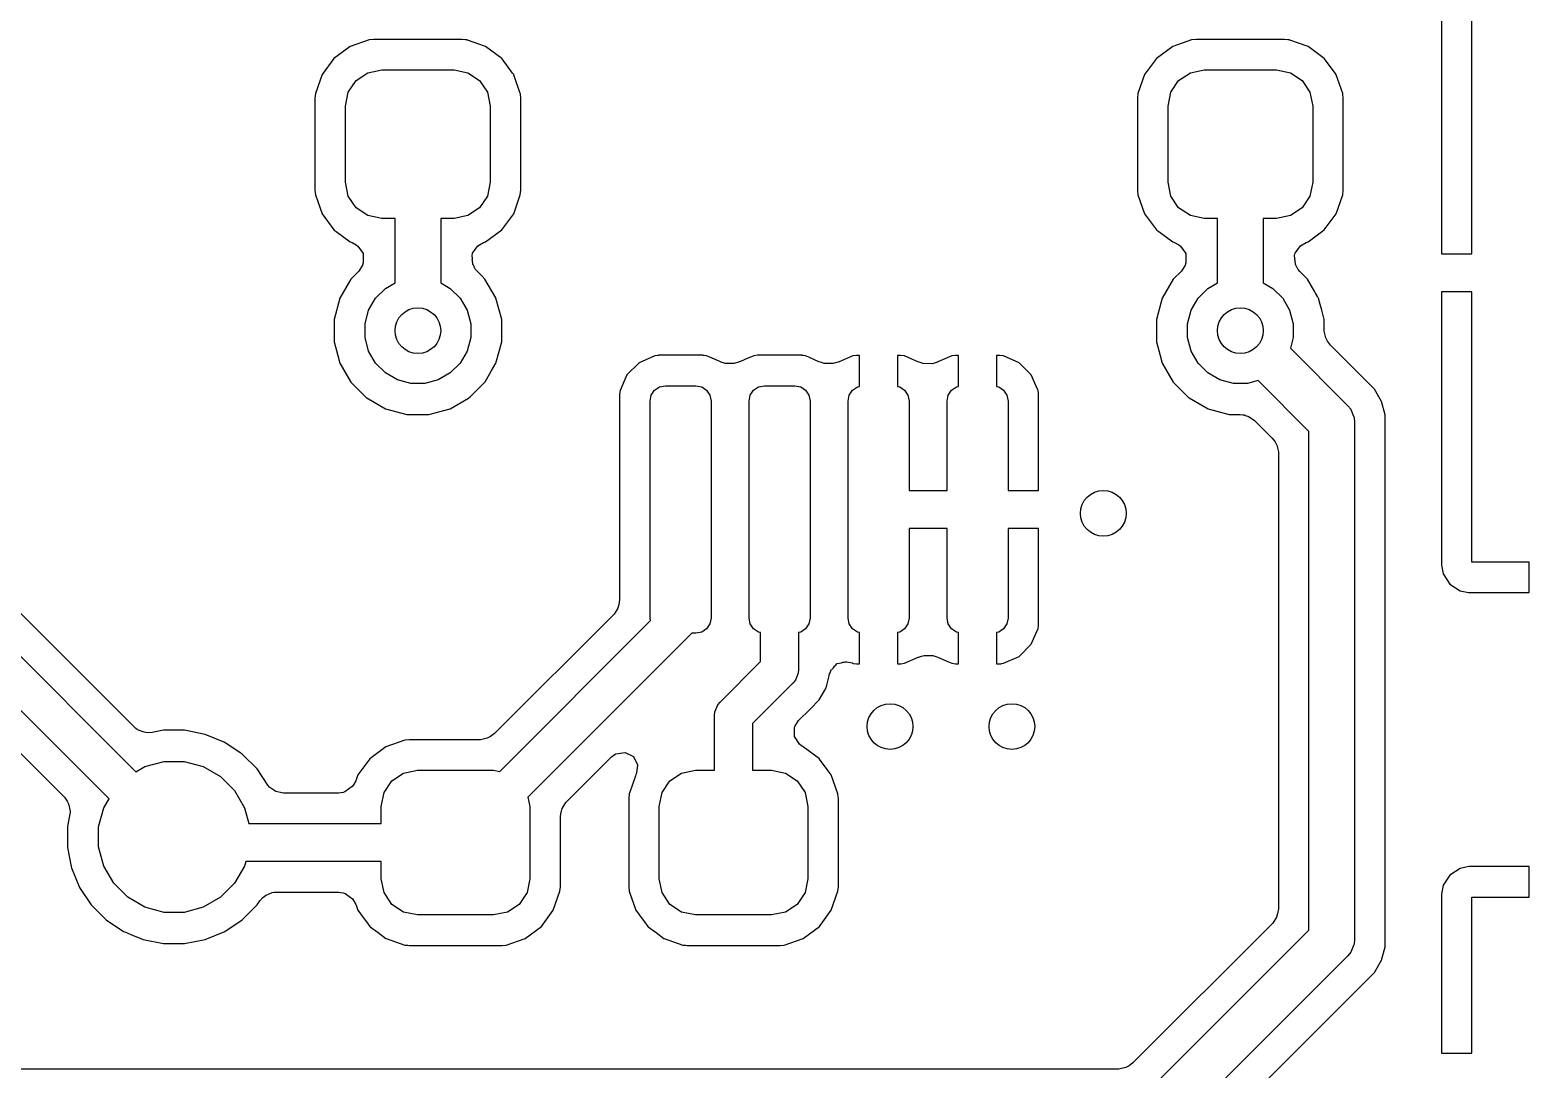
# Model space of a CAD drawing. Header units: inches. Extents: x 4.87 to 6.82, y -5.11 to -3.16.
# Drawn here: x 6.073 to 6.4604, y -4.687 to -4.4183 of the extents above; entities that cross this region are included whole.
import ezdxf

# ---------------------------------------------------------------- set-up
doc = ezdxf.new("R2010")
doc.units = ezdxf.units.IN
doc.header["$MEASUREMENT"] = 0
doc.layers.add('BLACK', color=250, linetype='CONTINUOUS')

msp = doc.modelspace()

# ---------------------------------------------------------------- linework, layer by layer
at = {"layer": 'BLACK', "linetype": 'CONTINUOUS'}
for p, q in [((6.4378, -4.40552), (6.4378, -4.47618)), ((6.44567, -4.47618), (6.44567, -4.4063)), ((6.16064, -4.42086), (6.15573, -4.42257)), ((6.1618, -4.42075), (6.16064, -4.42086)), ((6.16064, -4.42086), (6.16064, -4.42086)), ((6.16064, -4.42086), (6.16064, -4.42086)), ((6.18466, -4.42075), (6.1618, -4.42075)), ((6.1618, -4.42075), (6.1618, -4.42075)), ((6.1618, -4.42075), (6.1618, -4.42075)), ((6.18549, -4.42083), (6.18466, -4.42075)), ((6.18466, -4.42075), (6.18466, -4.42075)), ((6.18466, -4.42075), (6.18466, -4.42075)), ((6.18564, -4.42084), (6.18549, -4.42083)), ((6.18581, -4.42085), (6.18564, -4.42084)), ((6.18593, -4.42089), (6.18581, -4.42085)), ((6.18605, -4.42094), (6.18593, -4.42089)), ((6.19073, -4.42257), (6.18605, -4.42094)), ((6.37323, -4.42086), (6.36833, -4.42257)), ((6.3744, -4.42075), (6.37323, -4.42086)), ((6.37323, -4.42086), (6.37323, -4.42086)), ((6.37323, -4.42086), (6.37323, -4.42086)), ((6.39725, -4.42075), (6.3744, -4.42075)), ((6.3744, -4.42075), (6.3744, -4.42075)), ((6.3744, -4.42075), (6.3744, -4.42075)), ((6.39808, -4.42083), (6.39725, -4.42075)), ((6.39725, -4.42075), (6.39725, -4.42075)), ((6.39725, -4.42075), (6.39725, -4.42075)), ((6.39824, -4.42084), (6.39808, -4.42083)), ((6.39841, -4.42085), (6.39824, -4.42084)), ((6.39853, -4.42089), (6.39841, -4.42085)), ((6.39865, -4.42094), (6.39853, -4.42089)), ((6.40333, -4.42257), (6.39865, -4.42094)), ((6.15573, -4.42257), (6.15155, -4.42566)), ((6.19491, -4.42566), (6.19073, -4.42257)), ((6.19073, -4.42257), (6.19073, -4.42257)), ((6.36833, -4.42257), (6.36415, -4.42566)), ((6.40751, -4.42566), (6.40333, -4.42257)), ((6.40333, -4.42257), (6.40333, -4.42257)), ((6.15155, -4.42566), (6.14846, -4.42984)), ((6.15155, -4.42566), (6.15155, -4.42566)), ((6.1603, -4.42935), (6.16388, -4.42864)), ((6.16388, -4.42864), (6.18258, -4.42864)), ((6.18258, -4.42864), (6.18616, -4.42935)), ((6.19501, -4.42579), (6.19491, -4.42566)), ((6.19491, -4.42566), (6.19491, -4.42566)), ((6.19491, -4.42566), (6.19491, -4.42566)), ((6.19491, -4.42566), (6.19491, -4.42566)), ((6.19772, -4.42947), (6.19501, -4.42579)), ((6.19501, -4.42579), (6.19501, -4.42579)), ((6.36414, -4.42566), (6.36106, -4.42984)), ((6.36415, -4.42566), (6.36414, -4.42566)), ((6.3729, -4.42935), (6.37648, -4.42864)), ((6.37648, -4.42864), (6.39518, -4.42864)), ((6.39518, -4.42864), (6.39876, -4.42935)), ((6.4076, -4.42579), (6.40751, -4.42566)), ((6.40751, -4.42566), (6.40751, -4.42566)), ((6.40751, -4.42566), (6.40751, -4.42566)), ((6.40751, -4.42566), (6.40751, -4.42566)), ((6.41032, -4.42947), (6.4076, -4.42579)), ((6.4076, -4.42579), (6.4076, -4.42579)), ((6.14846, -4.42984), (6.14674, -4.43475)), ((6.15524, -4.43441), (6.15727, -4.43138)), ((6.15727, -4.43138), (6.1603, -4.42935)), ((6.18616, -4.42935), (6.18919, -4.43138)), ((6.18919, -4.43138), (6.19122, -4.43441)), ((6.198, -4.42984), (6.19772, -4.42947)), ((6.19772, -4.42947), (6.19772, -4.42947)), ((6.19802, -4.42992), (6.198, -4.42984)), ((6.19971, -4.43475), (6.19802, -4.42992)), ((6.36106, -4.42984), (6.35934, -4.43475)), ((6.36784, -4.43441), (6.36986, -4.43138)), ((6.36986, -4.43138), (6.3729, -4.42935)), ((6.39876, -4.42935), (6.40179, -4.43138)), ((6.40179, -4.43138), (6.40382, -4.43441)), ((6.4106, -4.42984), (6.41032, -4.42947)), ((6.41032, -4.42947), (6.41032, -4.42947)), ((6.41062, -4.42992), (6.4106, -4.42984)), ((6.41231, -4.43475), (6.41062, -4.42992)), ((6.14674, -4.43475), (6.14663, -4.43591)), ((6.14663, -4.43591), (6.14663, -4.45975)), ((6.14674, -4.43475), (6.14674, -4.43475)), ((6.14674, -4.43475), (6.14674, -4.43475)), ((6.15453, -4.43799), (6.15524, -4.43441)), ((6.19122, -4.43441), (6.19193, -4.43799)), ((6.19973, -4.43482), (6.19971, -4.43475)), ((6.19973, -4.43493), (6.19973, -4.43482)), ((6.19982, -4.43591), (6.19973, -4.43493)), ((6.19982, -4.43592), (6.19982, -4.43591)), ((6.19982, -4.43591), (6.19982, -4.43591)), ((6.19982, -4.45975), (6.19982, -4.43592)), ((6.35934, -4.43475), (6.35923, -4.43591)), ((6.35923, -4.43591), (6.35923, -4.45975)), ((6.35934, -4.43475), (6.35934, -4.43475)), ((6.35934, -4.43475), (6.35934, -4.43475)), ((6.36713, -4.43799), (6.36784, -4.43441)), ((6.40382, -4.43441), (6.40453, -4.43799)), ((6.41232, -4.43482), (6.41231, -4.43475)), ((6.41233, -4.43493), (6.41232, -4.43482)), ((6.41242, -4.43591), (6.41233, -4.43493)), ((6.41242, -4.43592), (6.41242, -4.43591)), ((6.41242, -4.43591), (6.41242, -4.43591)), ((6.41242, -4.45975), (6.41242, -4.43592)), ((6.15453, -4.45768), (6.15453, -4.43799)), ((6.19193, -4.43799), (6.19193, -4.45768)), ((6.36713, -4.45768), (6.36713, -4.43799)), ((6.40453, -4.43799), (6.40453, -4.45768)), ((6.15524, -4.46126), (6.15453, -4.45768)), ((6.19193, -4.45768), (6.19122, -4.46126)), ((6.36784, -4.46126), (6.36713, -4.45768)), ((6.40453, -4.45768), (6.40382, -4.46126)), ((6.14663, -4.45975), (6.14674, -4.46092)), ((6.14674, -4.46092), (6.14674, -4.46092)), ((6.14674, -4.46092), (6.14674, -4.46092)), ((6.14674, -4.46092), (6.14846, -4.46583)), ((6.15727, -4.46429), (6.15524, -4.46126)), ((6.19122, -4.46126), (6.18919, -4.46429)), ((6.198, -4.46583), (6.19971, -4.46092)), ((6.19971, -4.46092), (6.19982, -4.45975)), ((6.35923, -4.45975), (6.35934, -4.46092)), ((6.35934, -4.46092), (6.35934, -4.46092)), ((6.35934, -4.46092), (6.35934, -4.46092)), ((6.35934, -4.46092), (6.36106, -4.46583)), ((6.36986, -4.46429), (6.36784, -4.46126)), ((6.40382, -4.46126), (6.40179, -4.46429)), ((6.4106, -4.46583), (6.41231, -4.46092)), ((6.41231, -4.46092), (6.41242, -4.45975)), ((6.14846, -4.46583), (6.14846, -4.46583)), ((6.14846, -4.46583), (6.15154, -4.47)), ((6.1603, -4.46632), (6.15727, -4.46429)), ((6.16388, -4.46703), (6.1603, -4.46632)), ((6.16732, -4.46703), (6.16388, -4.46703)), ((6.16732, -4.4837), (6.16732, -4.46703)), ((6.18258, -4.46703), (6.17913, -4.46703)), ((6.17913, -4.46703), (6.17913, -4.4837)), ((6.18616, -4.46632), (6.18258, -4.46703)), ((6.18919, -4.46429), (6.18616, -4.46632)), ((6.19491, -4.47001), (6.198, -4.46583)), ((6.36106, -4.46583), (6.36106, -4.46583)), ((6.36106, -4.46583), (6.36414, -4.47)), ((6.3729, -4.46632), (6.36986, -4.46429)), ((6.37648, -4.46703), (6.3729, -4.46632)), ((6.37992, -4.46703), (6.37648, -4.46703)), ((6.37992, -4.4837), (6.37992, -4.46703)), ((6.39518, -4.46703), (6.39173, -4.46703)), ((6.39173, -4.46703), (6.39173, -4.4837)), ((6.39876, -4.46632), (6.39518, -4.46703)), ((6.40179, -4.46429), (6.39876, -4.46632)), ((6.40751, -4.47001), (6.4106, -4.46583)), ((6.15154, -4.47), (6.15154, -4.47)), ((6.15154, -4.47), (6.15155, -4.47001)), ((6.15155, -4.47001), (6.15156, -4.47002)), ((6.15156, -4.47002), (6.15162, -4.47006)), ((6.15162, -4.47006), (6.15215, -4.47045)), ((6.15215, -4.47045), (6.15573, -4.4731)), ((6.19073, -4.4731), (6.19491, -4.47001)), ((6.36414, -4.47), (6.36414, -4.47)), ((6.36414, -4.47), (6.36415, -4.47001)), ((6.36415, -4.47001), (6.36416, -4.47002)), ((6.36416, -4.47002), (6.36422, -4.47006)), ((6.36422, -4.47006), (6.36475, -4.47045)), ((6.36475, -4.47045), (6.36833, -4.4731)), ((6.40333, -4.4731), (6.40751, -4.47001)), ((6.15573, -4.4731), (6.15573, -4.4731)), ((6.15573, -4.4731), (6.15573, -4.4731)), ((6.15573, -4.4731), (6.15576, -4.47311)), ((6.15576, -4.47311), (6.15624, -4.47327)), ((6.15624, -4.47327), (6.15731, -4.47385)), ((6.15731, -4.47385), (6.15774, -4.47418)), ((6.15774, -4.47418), (6.15774, -4.47418)), ((6.15774, -4.47418), (6.15775, -4.47418)), ((6.15775, -4.47418), (6.15911, -4.47612)), ((6.18739, -4.47605), (6.18877, -4.47412)), ((6.18877, -4.47412), (6.18916, -4.47383)), ((6.18916, -4.47383), (6.1902, -4.47328)), ((6.1902, -4.47328), (6.19073, -4.4731)), ((6.36833, -4.4731), (6.36833, -4.4731)), ((6.36833, -4.4731), (6.36833, -4.4731)), ((6.36833, -4.4731), (6.36836, -4.47311)), ((6.36836, -4.47311), (6.36883, -4.47327)), ((6.36883, -4.47327), (6.36991, -4.47385)), ((6.36991, -4.47385), (6.37034, -4.47418)), ((6.37034, -4.47418), (6.37034, -4.47418)), ((6.37034, -4.47418), (6.37035, -4.47418)), ((6.37035, -4.47418), (6.3717, -4.47612)), ((6.39999, -4.47605), (6.40137, -4.47412)), ((6.40137, -4.47412), (6.40176, -4.47383)), ((6.40176, -4.47383), (6.4028, -4.47328)), ((6.4028, -4.47328), (6.40333, -4.4731)), ((6.10018, -4.59879), (5.97896, -4.47757)), ((6.15912, -4.47856), (6.15894, -4.4791)), ((6.15911, -4.47612), (6.15913, -4.4762)), ((6.15913, -4.4762), (6.15912, -4.47856)), ((6.18725, -4.4765), (6.18734, -4.47621)), ((6.18733, -4.4775), (6.18725, -4.4765)), ((6.18728, -4.47763), (6.18733, -4.4775)), ((6.18736, -4.4779), (6.18728, -4.47763)), ((6.18734, -4.47621), (6.18739, -4.47605)), ((6.18744, -4.4789), (6.18736, -4.4779)), ((6.18755, -4.47916), (6.18744, -4.4789)), ((6.37171, -4.47856), (6.37154, -4.4791)), ((6.3717, -4.47612), (6.37173, -4.4762)), ((6.37173, -4.4762), (6.37171, -4.47856)), ((6.39985, -4.4765), (6.39993, -4.47621)), ((6.39993, -4.4775), (6.39985, -4.4765)), ((6.39988, -4.47763), (6.39993, -4.4775)), ((6.39996, -4.4779), (6.39988, -4.47763)), ((6.39993, -4.47621), (6.39999, -4.47605)), ((6.40004, -4.4789), (6.39996, -4.4779)), ((6.40015, -4.47916), (6.40004, -4.4789)), ((6.4378, -4.47618), (6.4378, -4.47618)), ((6.4378, -4.47618), (6.44567, -4.47618)), ((5.96949, -4.47926), (6.10036, -4.61013)), ((6.15589, -4.48276), (6.15303, -4.4877)), ((6.15799, -4.48065), (6.15589, -4.48276)), ((6.15589, -4.48276), (6.15589, -4.48276)), ((6.15894, -4.4791), (6.15799, -4.48065)), ((6.18757, -4.47915), (6.18755, -4.47916)), ((6.18785, -4.47964), (6.18757, -4.47915)), ((6.18782, -4.47966), (6.18785, -4.47964)), ((6.18789, -4.4798), (6.18782, -4.47966)), ((6.18791, -4.47983), (6.18789, -4.4798)), ((6.18795, -4.47994), (6.18791, -4.47983)), ((6.18813, -4.48021), (6.18795, -4.47994)), ((6.18861, -4.48079), (6.18813, -4.48021)), ((6.18972, -4.4819), (6.18861, -4.48079)), ((6.19057, -4.48276), (6.18972, -4.4819)), ((6.19336, -4.48759), (6.19057, -4.48276)), ((6.19057, -4.48276), (6.19057, -4.48276)), ((6.19057, -4.48276), (6.19057, -4.48276)), ((6.19057, -4.48276), (6.19057, -4.48276)), ((6.36848, -4.48276), (6.36563, -4.4877)), ((6.37059, -4.48065), (6.36848, -4.48276)), ((6.36848, -4.48276), (6.36848, -4.48276)), ((6.37154, -4.4791), (6.37059, -4.48065)), ((6.40017, -4.47915), (6.40015, -4.47916)), ((6.40045, -4.47964), (6.40017, -4.47915)), ((6.40042, -4.47966), (6.40045, -4.47964)), ((6.40049, -4.4798), (6.40042, -4.47966)), ((6.40051, -4.47983), (6.40049, -4.4798)), ((6.40055, -4.47994), (6.40051, -4.47983)), ((6.40073, -4.48021), (6.40055, -4.47994)), ((6.4012, -4.48079), (6.40073, -4.48021)), ((6.40231, -4.4819), (6.4012, -4.48079)), ((6.40317, -4.48276), (6.40231, -4.4819)), ((6.40506, -4.48602), (6.40317, -4.48276)), ((6.40317, -4.48276), (6.40317, -4.48276)), ((6.0934, -4.61709), (5.96109, -4.48478)), ((6.1623, -4.48767), (6.16484, -4.48513)), ((6.16484, -4.48513), (6.16732, -4.4837)), ((6.17913, -4.4837), (6.18162, -4.48513)), ((6.18162, -4.48513), (6.18416, -4.48767)), ((6.37489, -4.48767), (6.37744, -4.48513)), ((6.37744, -4.48513), (6.37992, -4.4837)), ((6.39173, -4.4837), (6.39422, -4.48513)), ((6.39422, -4.48513), (6.39676, -4.48767)), ((6.40525, -4.48636), (6.40506, -4.48602)), ((6.40573, -4.4872), (6.40525, -4.48636)), ((6.40525, -4.48636), (6.40525, -4.48636)), ((6.40525, -4.48636), (6.40525, -4.48636)), ((6.4378, -4.48602), (6.4378, -4.55668)), ((6.44567, -4.48602), (6.4378, -4.48602)), ((6.4378, -4.48602), (6.4378, -4.48602)), ((6.4378, -4.48602), (6.4378, -4.48602)), ((6.4378, -4.48602), (6.4378, -4.48602)), ((6.44567, -4.55591), (6.44567, -4.48602)), ((6.15303, -4.4877), (6.15156, -4.49321)), ((6.15303, -4.4877), (6.15303, -4.4877)), ((6.15303, -4.4877), (6.15303, -4.4877)), ((6.1605, -4.49079), (6.1623, -4.48767)), ((6.18416, -4.48767), (6.18596, -4.49079)), ((6.19341, -4.48767), (6.19336, -4.48759)), ((6.19342, -4.4877), (6.19341, -4.48767)), ((6.1949, -4.49321), (6.19342, -4.4877)), ((6.19342, -4.4877), (6.19342, -4.4877)), ((6.19342, -4.4877), (6.19342, -4.4877)), ((6.19342, -4.4877), (6.19342, -4.4877)), ((6.36563, -4.4877), (6.36415, -4.49321)), ((6.36563, -4.4877), (6.36563, -4.4877)), ((6.36563, -4.4877), (6.36563, -4.4877)), ((6.3731, -4.49079), (6.37489, -4.48767)), ((6.39676, -4.48767), (6.39856, -4.49079)), ((6.40596, -4.48759), (6.40573, -4.4872)), ((6.40573, -4.4872), (6.40573, -4.4872)), ((6.40601, -4.48767), (6.40596, -4.48759)), ((6.40602, -4.4877), (6.40601, -4.48767)), ((6.40645, -4.48927), (6.40602, -4.4877)), ((6.40602, -4.4877), (6.40602, -4.4877)), ((6.40602, -4.4877), (6.40602, -4.4877)), ((6.40602, -4.4877), (6.40602, -4.4877)), ((6.40684, -4.49076), (6.40645, -4.48927)), ((6.15156, -4.49321), (6.15156, -4.49892)), ((6.15957, -4.49426), (6.1605, -4.49079)), ((6.15957, -4.49786), (6.15957, -4.49426)), ((6.18596, -4.49079), (6.18689, -4.49426)), ((6.18689, -4.49426), (6.18689, -4.49786)), ((6.1949, -4.49892), (6.1949, -4.49321)), ((6.36415, -4.49321), (6.36415, -4.49892)), ((6.37217, -4.49426), (6.3731, -4.49079)), ((6.37217, -4.49786), (6.37217, -4.49426)), ((6.39856, -4.49079), (6.39949, -4.49426)), ((6.39949, -4.49426), (6.39949, -4.49786)), ((6.4075, -4.49321), (6.40684, -4.49076)), ((6.40684, -4.49076), (6.40684, -4.49076)), ((6.4075, -4.49619), (6.4075, -4.49321)), ((6.1605, -4.50134), (6.15957, -4.49786)), ((6.18689, -4.49786), (6.18596, -4.50134)), ((6.3731, -4.50134), (6.37217, -4.49786)), ((6.39949, -4.49786), (6.39875, -4.50063)), ((6.40792, -4.49796), (6.4075, -4.49619)), ((6.40836, -4.49881), (6.40792, -4.49796)), ((6.15156, -4.49892), (6.1525, -4.50246)), ((6.1623, -4.50445), (6.1605, -4.50134)), ((6.18596, -4.50134), (6.18416, -4.50445)), ((6.19342, -4.50443), (6.1949, -4.49892)), ((6.36415, -4.49892), (6.3651, -4.50246)), ((6.37489, -4.50445), (6.3731, -4.50134)), ((6.39875, -4.50063), (6.41362, -4.51551)), ((6.40908, -4.4998), (6.40836, -4.49881)), ((6.41471, -4.50543), (6.40908, -4.4998)), ((6.1525, -4.50246), (6.15303, -4.50443)), ((6.15303, -4.50443), (6.15589, -4.50937)), ((6.16484, -4.507), (6.1623, -4.50445)), ((6.18416, -4.50445), (6.18162, -4.507)), ((6.19219, -4.50656), (6.19342, -4.50443)), ((6.19342, -4.50443), (6.19342, -4.50443)), ((6.19342, -4.50443), (6.19342, -4.50443)), ((6.2304, -4.50434), (6.22728, -4.50747)), ((6.23445, -4.50256), (6.2304, -4.50434)), ((6.23528, -4.50246), (6.23445, -4.50256)), ((6.23533, -4.50245), (6.23528, -4.50246)), ((6.23544, -4.50244), (6.23533, -4.50245)), ((6.24685, -4.50244), (6.23544, -4.50244)), ((6.23544, -4.50244), (6.23544, -4.50244)), ((6.23544, -4.50244), (6.23544, -4.50244)), ((6.24693, -4.50245), (6.24685, -4.50244)), ((6.24685, -4.50244), (6.24685, -4.50244)), ((6.24725, -4.50249), (6.24693, -4.50245)), ((6.24783, -4.50256), (6.24725, -4.50249)), ((6.24725, -4.50249), (6.24725, -4.50249)), ((6.2487, -4.50294), (6.24783, -4.50256)), ((6.24783, -4.50256), (6.24783, -4.50256)), ((6.24783, -4.50256), (6.24783, -4.50256)), ((6.24871, -4.50294), (6.2487, -4.50294)), ((6.25125, -4.50406), (6.24871, -4.50294)), ((6.25162, -4.5042), (6.25125, -4.50406)), ((6.25268, -4.50455), (6.25162, -4.5042)), ((6.25499, -4.50458), (6.25268, -4.50455)), ((6.25614, -4.50424), (6.25499, -4.50458)), ((6.25661, -4.50407), (6.25614, -4.50424)), ((6.25761, -4.50363), (6.25661, -4.50407)), ((6.25778, -4.50355), (6.25761, -4.50363)), ((6.25761, -4.50363), (6.25761, -4.50363)), ((6.26004, -4.50256), (6.25778, -4.50355)), ((6.26103, -4.50244), (6.26004, -4.50256)), ((6.26119, -4.50244), (6.26103, -4.50244)), ((6.26103, -4.50244), (6.26103, -4.50244)), ((6.27244, -4.50244), (6.26119, -4.50244)), ((6.27252, -4.50245), (6.27244, -4.50244)), ((6.27244, -4.50244), (6.27244, -4.50244)), ((6.27284, -4.50249), (6.27252, -4.50245)), ((6.27342, -4.50256), (6.27284, -4.50249)), ((6.27284, -4.50249), (6.27284, -4.50249)), ((6.2743, -4.50294), (6.27342, -4.50256)), ((6.27342, -4.50256), (6.27342, -4.50256)), ((6.27342, -4.50256), (6.27342, -4.50256)), ((6.27689, -4.50409), (6.2743, -4.50294)), ((6.2743, -4.50294), (6.2743, -4.50294)), ((6.27726, -4.50423), (6.27689, -4.50409)), ((6.27829, -4.50456), (6.27726, -4.50423)), ((6.28059, -4.50459), (6.27829, -4.50456)), ((6.28176, -4.50425), (6.28059, -4.50459)), ((6.28194, -4.50419), (6.28176, -4.50425)), ((6.28196, -4.50418), (6.28194, -4.50419)), ((6.2821, -4.50414), (6.28196, -4.50418)), ((6.28563, -4.50258), (6.2821, -4.50414)), ((6.28662, -4.50246), (6.28563, -4.50258)), ((6.28681, -4.50246), (6.28662, -4.50246)), ((6.28662, -4.50246), (6.28662, -4.50246)), ((6.2874, -4.50246), (6.28681, -4.50246)), ((6.28681, -4.50246), (6.28681, -4.50246)), ((6.2874, -4.51053), (6.2874, -4.50246)), ((6.2874, -4.50246), (6.2874, -4.50246)), ((6.2874, -4.50246), (6.2874, -4.50246)), ((6.29802, -4.50246), (6.29724, -4.50246)), ((6.29724, -4.50246), (6.29724, -4.50246)), ((6.29724, -4.50246), (6.29724, -4.51053)), ((6.29901, -4.50258), (6.29802, -4.50246)), ((6.29802, -4.50246), (6.29802, -4.50246)), ((6.30245, -4.50409), (6.29901, -4.50258)), ((6.30282, -4.50424), (6.30245, -4.50409)), ((6.30386, -4.50457), (6.30282, -4.50424)), ((6.30617, -4.50461), (6.30386, -4.50457)), ((6.3073, -4.50427), (6.30617, -4.50461)), ((6.30748, -4.50421), (6.3073, -4.50427)), ((6.30751, -4.5042), (6.30748, -4.50421)), ((6.30764, -4.50416), (6.30751, -4.5042)), ((6.31123, -4.50258), (6.30764, -4.50416)), ((6.31221, -4.50246), (6.31123, -4.50258)), ((6.3124, -4.50246), (6.31221, -4.50246)), ((6.31221, -4.50246), (6.31221, -4.50246)), ((6.31299, -4.50246), (6.3124, -4.50246)), ((6.3124, -4.50246), (6.3124, -4.50246)), ((6.31299, -4.51053), (6.31299, -4.50246)), ((6.31299, -4.50246), (6.31299, -4.50246)), ((6.31299, -4.50246), (6.31299, -4.50246)), ((6.32361, -4.50246), (6.32283, -4.50246)), ((6.32283, -4.50246), (6.32283, -4.50246)), ((6.32283, -4.50246), (6.32283, -4.51053)), ((6.3246, -4.50258), (6.32361, -4.50246)), ((6.32361, -4.50246), (6.32361, -4.50246)), ((6.32864, -4.50436), (6.3246, -4.50258)), ((6.3246, -4.50258), (6.3246, -4.50258)), ((6.3246, -4.50258), (6.3246, -4.50258)), ((6.33176, -4.50748), (6.32864, -4.50436)), ((6.3651, -4.50246), (6.36563, -4.50443)), ((6.36563, -4.50443), (6.36848, -4.50937)), ((6.37744, -4.507), (6.37489, -4.50445)), ((6.41797, -4.50869), (6.41471, -4.50543)), ((6.41471, -4.50543), (6.41471, -4.50543)), ((6.15589, -4.50937), (6.15589, -4.50937)), ((6.15589, -4.50937), (6.15589, -4.50937)), ((6.15589, -4.50937), (6.15589, -4.50937)), ((6.15589, -4.50937), (6.15992, -4.51341)), ((6.16796, -4.50879), (6.16484, -4.507)), ((6.17143, -4.50972), (6.16796, -4.50879)), ((6.17503, -4.50972), (6.17143, -4.50972)), ((6.1785, -4.50879), (6.17503, -4.50972)), ((6.18162, -4.507), (6.1785, -4.50879)), ((6.1869, -4.51304), (6.19057, -4.50937)), ((6.19057, -4.50937), (6.19061, -4.5093)), ((6.19061, -4.5093), (6.19096, -4.50869)), ((6.19096, -4.50869), (6.19219, -4.50656)), ((6.22728, -4.50747), (6.22549, -4.51152)), ((6.33271, -4.50963), (6.33176, -4.50748)), ((6.33341, -4.51121), (6.33271, -4.50963)), ((6.36848, -4.50937), (6.36848, -4.50937)), ((6.36848, -4.50937), (6.36848, -4.50937)), ((6.36848, -4.50937), (6.36848, -4.50937)), ((6.36848, -4.50937), (6.37252, -4.51341)), ((6.38055, -4.50879), (6.37744, -4.507)), ((6.38403, -4.50972), (6.38055, -4.50879)), ((6.38763, -4.50972), (6.38403, -4.50972)), ((6.39039, -4.50898), (6.38763, -4.50972)), ((6.40354, -4.52213), (6.39039, -4.50898)), ((6.42049, -4.51121), (6.41797, -4.50869)), ((6.15992, -4.51341), (6.15992, -4.51341)), ((6.15992, -4.51341), (6.15992, -4.51341)), ((6.15992, -4.51341), (6.15994, -4.51342)), ((6.15994, -4.51342), (6.16002, -4.51346)), ((6.16002, -4.51346), (6.16486, -4.51626)), ((6.18159, -4.51626), (6.18629, -4.51355)), ((6.18629, -4.51355), (6.18641, -4.51349)), ((6.18641, -4.51349), (6.18644, -4.51347)), ((6.18644, -4.51347), (6.18664, -4.51335)), ((6.18664, -4.51335), (6.18669, -4.51332)), ((6.18669, -4.51332), (6.1869, -4.51304)), ((6.22549, -4.51152), (6.22537, -4.5125)), ((6.22537, -4.5125), (6.22537, -4.56569)), ((6.23327, -4.51427), (6.23357, -4.51277)), ((6.23357, -4.51277), (6.23442, -4.51149)), ((6.23442, -4.51149), (6.2357, -4.51063)), ((6.2357, -4.51063), (6.2372, -4.51033)), ((6.2372, -4.51033), (6.24508, -4.51033)), ((6.24508, -4.51033), (6.24659, -4.51063)), ((6.24659, -4.51063), (6.24786, -4.51149)), ((6.24786, -4.51149), (6.24872, -4.51277)), ((6.24872, -4.51277), (6.24902, -4.51427)), ((6.25886, -4.51427), (6.25916, -4.51277)), ((6.25916, -4.51277), (6.26001, -4.51149)), ((6.26001, -4.51149), (6.26129, -4.51063)), ((6.26129, -4.51063), (6.2628, -4.51033)), ((6.2628, -4.51033), (6.27067, -4.51033)), ((6.27067, -4.51033), (6.27218, -4.51063)), ((6.27218, -4.51063), (6.27345, -4.51149)), ((6.27345, -4.51149), (6.27431, -4.51277)), ((6.27431, -4.51277), (6.27461, -4.51427)), ((6.28445, -4.51427), (6.28475, -4.51277)), ((6.28475, -4.51277), (6.2856, -4.51149)), ((6.2856, -4.51149), (6.28688, -4.51063)), ((6.28688, -4.51063), (6.2874, -4.51053)), ((6.29724, -4.51053), (6.29777, -4.51063)), ((6.29777, -4.51063), (6.29904, -4.51149)), ((6.29904, -4.51149), (6.2999, -4.51277)), ((6.2999, -4.51277), (6.3002, -4.51427)), ((6.31004, -4.51427), (6.31034, -4.51277)), ((6.31034, -4.51277), (6.31119, -4.51149)), ((6.31119, -4.51149), (6.31247, -4.51063)), ((6.31247, -4.51063), (6.31299, -4.51053)), ((6.32283, -4.51053), (6.32336, -4.51063)), ((6.32336, -4.51063), (6.32463, -4.51149)), ((6.32463, -4.51149), (6.32549, -4.51277)), ((6.32549, -4.51277), (6.32579, -4.51427)), ((6.33355, -4.51152), (6.33341, -4.51121)), ((6.33364, -4.51228), (6.33355, -4.51152)), ((6.33366, -4.51243), (6.33364, -4.51228)), ((6.33366, -4.51251), (6.33366, -4.51243)), ((6.33366, -4.5374), (6.33366, -4.51251)), ((6.37252, -4.51341), (6.37252, -4.51341)), ((6.37252, -4.51341), (6.37252, -4.51341)), ((6.37252, -4.51341), (6.37254, -4.51342)), ((6.37254, -4.51342), (6.37262, -4.51346)), ((6.37262, -4.51346), (6.37746, -4.51626)), ((6.42231, -4.51436), (6.42049, -4.51121)), ((6.16486, -4.51626), (6.16486, -4.51626)), ((6.16486, -4.51626), (6.16486, -4.51626)), ((6.16486, -4.51626), (6.17037, -4.51774)), ((6.17037, -4.51774), (6.17037, -4.51774)), ((6.17037, -4.51774), (6.17608, -4.51774)), ((6.17608, -4.51774), (6.18159, -4.51626)), ((6.17608, -4.51774), (6.17608, -4.51774)), ((6.18159, -4.51626), (6.18159, -4.51626)), ((6.18159, -4.51626), (6.18159, -4.51626)), ((6.18159, -4.51626), (6.18159, -4.51626)), ((6.23327, -4.57037), (6.23327, -4.51427)), ((6.24902, -4.51427), (6.24902, -4.57037)), ((6.25886, -4.57037), (6.25886, -4.51427)), ((6.27461, -4.51427), (6.27461, -4.57037)), ((6.28445, -4.57037), (6.28445, -4.51427)), ((6.3002, -4.51427), (6.3002, -4.5374)), ((6.31004, -4.5374), (6.31004, -4.51427)), ((6.32579, -4.51427), (6.32579, -4.5374)), ((6.37746, -4.51626), (6.37746, -4.51626)), ((6.37746, -4.51626), (6.37746, -4.51626)), ((6.37746, -4.51626), (6.38297, -4.51774)), ((6.38297, -4.51774), (6.38575, -4.51774)), ((6.38575, -4.51774), (6.3865, -4.51781)), ((6.3865, -4.51781), (6.38682, -4.51787)), ((6.41362, -4.51551), (6.41436, -4.5164)), ((6.41436, -4.5164), (6.41485, -4.5176)), ((6.41485, -4.5176), (6.41524, -4.51853)), ((6.42325, -4.51787), (6.42231, -4.51436)), ((6.38682, -4.51787), (6.38692, -4.51793)), ((6.38692, -4.51793), (6.38696, -4.51793)), ((6.38696, -4.51793), (6.38711, -4.51798)), ((6.38711, -4.51798), (6.3871, -4.51801)), ((6.3871, -4.51801), (6.38764, -4.51817)), ((6.38764, -4.51817), (6.38765, -4.51814)), ((6.38765, -4.51814), (6.38779, -4.5182)), ((6.38779, -4.5182), (6.38779, -4.5182)), ((6.38779, -4.5182), (6.38787, -4.51822)), ((6.38787, -4.51822), (6.38791, -4.51825)), ((6.38791, -4.51825), (6.38793, -4.51826)), ((6.38793, -4.51826), (6.38793, -4.51826)), ((6.38793, -4.51826), (6.38942, -4.51917)), ((6.38942, -4.51917), (6.39407, -4.52382)), ((6.41524, -4.51853), (6.41535, -4.51969)), ((6.41535, -4.51969), (6.41535, -4.65354)), ((6.42325, -4.64174), (6.42325, -4.51787)), ((6.39407, -4.52382), (6.39479, -4.52481)), ((6.39479, -4.52481), (6.39522, -4.52567)), ((6.40354, -4.6511), (6.40354, -4.52213)), ((6.39522, -4.52567), (6.39565, -4.52744)), ((6.39565, -4.52744), (6.39565, -4.6456)), ((6.3002, -4.5374), (6.31004, -4.5374)), ((6.32579, -4.5374), (6.33366, -4.5374)), ((6.33366, -4.5374), (6.33366, -4.5374)), ((6.33366, -4.5374), (6.33366, -4.5374)), ((6.31004, -4.54724), (6.3002, -4.54724)), ((6.3002, -4.54724), (6.3002, -4.57037)), ((6.31004, -4.57037), (6.31004, -4.54724)), ((6.33366, -4.54724), (6.32579, -4.54724)), ((6.32579, -4.54724), (6.32579, -4.57037)), ((6.33366, -4.57221), (6.33366, -4.54724)), ((6.33366, -4.54724), (6.33366, -4.54724)), ((6.33366, -4.54724), (6.33366, -4.54724)), ((6.33366, -4.54724), (6.33366, -4.54724)), ((6.01911, -4.55397), (6.08187, -4.61672)), ((6.46043, -4.55591), (6.44567, -4.55591)), ((6.46043, -4.56378), (6.46043, -4.55591)), ((6.4378, -4.55668), (6.43825, -4.55898)), ((6.43825, -4.55898), (6.43825, -4.55898)), ((6.43825, -4.55898), (6.43999, -4.56158)), ((6.43999, -4.56158), (6.43999, -4.56158)), ((6.43999, -4.56158), (6.4426, -4.56332)), ((6.4426, -4.56332), (6.4448, -4.56376)), ((6.4448, -4.56376), (6.44487, -4.56378)), ((6.44487, -4.56378), (6.44489, -4.56378)), ((6.44489, -4.56378), (6.44489, -4.56378)), ((6.44489, -4.56378), (6.44489, -4.56378)), ((6.44489, -4.56378), (6.46043, -4.56378)), ((6.46043, -4.56378), (6.46043, -4.56378)), ((6.46043, -4.56378), (6.46043, -4.56378)), ((6.22489, -4.56781), (6.22394, -4.56936)), ((6.22518, -4.56689), (6.22489, -4.56781)), ((6.22537, -4.56569), (6.22518, -4.56689)), ((6.22394, -4.56936), (6.19302, -4.60027)), ((6.1944, -4.61006), (6.2334, -4.57105)), ((6.2334, -4.57105), (6.23327, -4.57037)), ((6.24872, -4.57188), (6.24786, -4.57316)), ((6.24902, -4.57037), (6.24872, -4.57188)), ((6.25916, -4.57188), (6.25886, -4.57037)), ((6.26001, -4.57316), (6.25916, -4.57188)), ((6.27431, -4.57188), (6.27345, -4.57316)), ((6.27461, -4.57037), (6.27431, -4.57188)), ((6.28475, -4.57188), (6.28445, -4.57037)), ((6.2856, -4.57316), (6.28475, -4.57188)), ((6.2999, -4.57188), (6.29904, -4.57316)), ((6.3002, -4.57037), (6.2999, -4.57188)), ((6.31034, -4.57188), (6.31004, -4.57037)), ((6.31119, -4.57316), (6.31034, -4.57188)), ((6.32549, -4.57188), (6.32463, -4.57316)), ((6.32579, -4.57037), (6.32549, -4.57188)), ((6.24407, -4.57431), (6.20169, -4.61669)), ((6.24508, -4.57431), (6.24407, -4.57431)), ((6.24659, -4.57401), (6.24508, -4.57431)), ((6.24786, -4.57316), (6.24659, -4.57401)), ((6.26129, -4.57401), (6.26001, -4.57316)), ((6.26181, -4.57412), (6.26129, -4.57401)), ((6.26181, -4.58162), (6.26181, -4.57412)), ((6.27218, -4.57401), (6.27165, -4.57412)), ((6.27165, -4.57412), (6.27165, -4.58366)), ((6.27345, -4.57316), (6.27218, -4.57401)), ((6.28688, -4.57401), (6.2856, -4.57316)), ((6.2874, -4.57412), (6.28688, -4.57401)), ((6.2874, -4.58218), (6.2874, -4.57412)), ((6.29777, -4.57401), (6.29724, -4.57412)), ((6.29724, -4.57412), (6.29724, -4.58218)), ((6.29904, -4.57316), (6.29777, -4.57401)), ((6.31247, -4.57401), (6.31119, -4.57316)), ((6.31299, -4.57412), (6.31247, -4.57401)), ((6.31299, -4.58218), (6.31299, -4.57412)), ((6.32336, -4.57401), (6.32283, -4.57412)), ((6.32283, -4.57412), (6.32283, -4.58218)), ((6.32463, -4.57316), (6.32336, -4.57401)), ((6.33176, -4.57716), (6.33355, -4.57312)), ((6.33355, -4.57312), (6.33364, -4.57236)), ((6.33364, -4.57236), (6.33366, -4.57221)), ((6.32864, -4.58029), (6.33176, -4.57716)), ((6.25134, -4.59209), (6.26181, -4.58162)), ((6.27165, -4.58366), (6.27156, -4.58462)), ((6.28008, -4.58377), (6.28016, -4.58363)), ((6.28016, -4.58363), (6.28023, -4.58368)), ((6.28023, -4.58368), (6.28065, -4.58322)), ((6.28065, -4.58322), (6.28093, -4.58278)), ((6.28093, -4.58278), (6.28112, -4.5827)), ((6.28112, -4.5827), (6.28162, -4.58215)), ((6.28162, -4.58215), (6.28275, -4.58192)), ((6.28275, -4.58192), (6.28305, -4.58175)), ((6.28305, -4.58175), (6.28343, -4.58178)), ((6.28343, -4.58178), (6.28364, -4.58174)), ((6.28364, -4.58174), (6.28364, -4.58166)), ((6.28364, -4.58166), (6.28386, -4.58166)), ((6.28386, -4.58166), (6.28388, -4.58166)), ((6.28388, -4.58166), (6.28396, -4.58167)), ((6.28396, -4.58167), (6.28398, -4.58167)), ((6.28398, -4.58167), (6.28398, -4.58167)), ((6.28398, -4.58167), (6.28408, -4.58168)), ((6.28408, -4.58168), (6.28408, -4.5817)), ((6.28408, -4.5817), (6.28545, -4.58199)), ((6.28545, -4.58199), (6.28548, -4.582)), ((6.28548, -4.582), (6.28555, -4.58203)), ((6.28555, -4.58203), (6.28562, -4.58207)), ((6.28562, -4.58207), (6.28563, -4.58207)), ((6.28563, -4.58207), (6.28578, -4.58209)), ((6.28578, -4.58209), (6.28662, -4.58218)), ((6.28662, -4.58218), (6.2874, -4.58218)), ((6.2874, -4.58218), (6.2874, -4.58218)), ((6.29724, -4.58218), (6.29724, -4.58218)), ((6.29724, -4.58218), (6.29724, -4.58218)), ((6.29724, -4.58218), (6.29802, -4.58218)), ((6.29802, -4.58218), (6.29807, -4.58218)), ((6.29807, -4.58218), (6.29809, -4.58218)), ((6.29809, -4.58218), (6.29901, -4.58207)), ((6.29901, -4.58207), (6.30256, -4.5805)), ((6.30256, -4.5805), (6.30267, -4.58046)), ((6.30267, -4.58046), (6.30269, -4.58046)), ((6.30269, -4.58046), (6.30293, -4.58037)), ((6.30293, -4.58037), (6.30342, -4.58023)), ((6.30342, -4.58023), (6.30407, -4.58004)), ((6.30342, -4.58023), (6.30342, -4.58023)), ((6.30407, -4.58004), (6.30637, -4.58007)), ((6.30637, -4.58007), (6.30741, -4.58041)), ((6.30741, -4.58041), (6.30778, -4.58055)), ((6.30778, -4.58055), (6.31041, -4.58171)), ((6.31041, -4.58171), (6.31123, -4.58207)), ((6.31123, -4.58207), (6.31221, -4.58218)), ((6.31221, -4.58218), (6.31299, -4.58218)), ((6.31299, -4.58218), (6.31299, -4.58218)), ((6.32283, -4.58218), (6.32283, -4.58218)), ((6.32283, -4.58218), (6.32283, -4.58218)), ((6.32283, -4.58218), (6.32361, -4.58218)), ((6.32361, -4.58218), (6.32391, -4.58218)), ((6.32391, -4.58218), (6.32415, -4.58212)), ((6.32415, -4.58212), (6.3246, -4.58207)), ((6.3246, -4.58207), (6.32864, -4.58029)), ((6.27021, -4.58714), (6.25974, -4.59761)), ((6.27082, -4.5864), (6.27021, -4.58714)), ((6.27156, -4.58462), (6.27082, -4.5864)), ((6.27892, -4.5877), (6.27955, -4.58535)), ((6.27955, -4.5852), (6.27964, -4.58482)), ((6.27955, -4.58535), (6.27955, -4.5852)), ((6.27964, -4.58482), (6.2798, -4.58457)), ((6.2798, -4.58457), (6.27999, -4.58404)), ((6.27996, -4.58402), (6.28, -4.58393)), ((6.27999, -4.58404), (6.27996, -4.58402)), ((6.28, -4.58393), (6.28004, -4.58389)), ((6.28004, -4.58389), (6.28008, -4.58377)), ((6.27699, -4.59153), (6.27867, -4.58861)), ((6.27867, -4.58861), (6.27892, -4.5877)), ((6.2499, -4.59557), (6.25, -4.59461)), ((6.25, -4.59461), (6.25073, -4.59284)), ((6.25073, -4.59284), (6.25134, -4.59209)), ((6.25073, -4.59284), (6.25073, -4.59284)), ((6.2716, -4.59691), (6.2746, -4.59392)), ((6.2746, -4.59392), (6.27699, -4.59153)), ((6.2746, -4.59392), (6.2746, -4.59392)), ((6.10032, -4.59891), (6.10018, -4.59879)), ((6.10033, -4.59892), (6.10032, -4.59891)), ((6.10035, -4.59893), (6.10033, -4.59892)), ((6.10071, -4.59923), (6.10035, -4.59893)), ((6.2499, -4.60974), (6.2499, -4.59557)), ((6.25974, -4.59761), (6.25974, -4.60974)), ((6.27054, -4.60103), (6.2706, -4.59862)), ((6.2706, -4.5986), (6.27068, -4.59838)), ((6.2706, -4.59862), (6.2706, -4.5986)), ((6.27068, -4.59838), (6.2716, -4.59691)), ((6.10075, -4.59926), (6.10071, -4.59923)), ((6.10252, -4.59993), (6.10075, -4.59926)), ((6.10333, -4.60003), (6.10252, -4.59993)), ((6.10455, -4.59998), (6.10333, -4.60003)), ((6.10752, -4.59939), (6.10455, -4.59998)), ((6.11295, -4.59939), (6.10752, -4.59939)), ((6.10752, -4.59939), (6.10752, -4.59939)), ((6.10752, -4.59939), (6.10752, -4.59939)), ((6.11828, -4.60045), (6.11295, -4.59939)), ((6.11295, -4.59939), (6.11295, -4.59939)), ((6.1233, -4.60253), (6.11828, -4.60045)), ((6.12782, -4.60555), (6.1233, -4.60253)), ((6.1233, -4.60253), (6.1233, -4.60253)), ((6.16989, -4.60196), (6.16498, -4.60368)), ((6.17105, -4.60185), (6.16989, -4.60196)), ((6.16989, -4.60196), (6.16989, -4.60196)), ((6.16989, -4.60196), (6.16989, -4.60196)), ((6.18941, -4.60185), (6.17105, -4.60185)), ((6.19118, -4.60143), (6.18941, -4.60185)), ((6.19204, -4.60099), (6.19118, -4.60143)), ((6.19302, -4.60027), (6.19204, -4.60099)), ((6.27191, -4.60301), (6.27054, -4.60103)), ((6.27251, -4.60347), (6.27191, -4.60301)), ((6.13166, -4.60939), (6.12782, -4.60555)), ((6.1608, -4.60676), (6.15771, -4.61095)), ((6.16498, -4.60368), (6.1608, -4.60676)), ((6.1608, -4.60676), (6.1608, -4.60676)), ((6.2115, -4.61804), (6.22325, -4.60629)), ((6.22325, -4.60629), (6.22423, -4.60558)), ((6.22423, -4.60558), (6.2244, -4.60549)), ((6.2244, -4.60549), (6.22678, -4.60511)), ((6.22678, -4.60511), (6.22893, -4.60621)), ((6.22893, -4.60621), (6.23002, -4.60835)), ((6.27262, -4.60354), (6.27251, -4.60347)), ((6.27262, -4.60355), (6.27262, -4.60354)), ((6.27279, -4.60367), (6.27262, -4.60355)), ((6.27281, -4.60368), (6.27279, -4.60367)), ((6.277, -4.60676), (6.27281, -4.60368)), ((6.27281, -4.60368), (6.27281, -4.60368)), ((6.277, -4.60677), (6.277, -4.60676)), ((6.277, -4.60676), (6.277, -4.60676)), ((6.277, -4.60676), (6.277, -4.60676)), ((6.27705, -4.60684), (6.277, -4.60677)), ((6.277, -4.60677), (6.277, -4.60677)), ((6.27902, -4.6095), (6.27705, -4.60684)), ((6.10036, -4.61013), (6.1027, -4.60878)), ((6.1027, -4.60878), (6.10767, -4.60745)), ((6.10767, -4.60745), (6.11281, -4.60745)), ((6.11281, -4.60745), (6.11777, -4.60878)), ((6.11777, -4.60878), (6.12222, -4.61135)), ((6.13448, -4.61361), (6.13166, -4.60939)), ((6.16652, -4.61248), (6.16955, -4.61046)), ((6.16955, -4.61046), (6.17313, -4.60974)), ((6.17313, -4.60974), (6.19281, -4.60974)), ((6.19281, -4.60974), (6.1944, -4.61006)), ((6.22965, -4.61069), (6.22959, -4.61087)), ((6.22976, -4.61049), (6.22965, -4.61069)), ((6.22977, -4.61047), (6.22976, -4.61049)), ((6.23002, -4.60835), (6.22977, -4.61047)), ((6.23837, -4.61248), (6.2414, -4.61046)), ((6.2414, -4.61046), (6.24498, -4.60974)), ((6.24498, -4.60974), (6.2499, -4.60974)), ((6.25974, -4.60974), (6.26467, -4.60974)), ((6.26467, -4.60974), (6.26824, -4.61046)), ((6.26824, -4.61046), (6.27128, -4.61248)), ((6.28004, -4.61089), (6.27902, -4.6095)), ((6.12222, -4.61135), (6.12585, -4.61498)), ((6.13491, -4.61415), (6.13448, -4.61361)), ((6.13494, -4.61418), (6.13491, -4.61415)), ((6.13655, -4.61519), (6.13494, -4.61418)), ((6.15628, -4.61395), (6.15434, -4.61531)), ((6.15661, -4.61351), (6.15628, -4.61395)), ((6.15719, -4.61244), (6.15661, -4.61351)), ((6.15771, -4.61095), (6.15719, -4.61244)), ((6.15771, -4.61095), (6.15771, -4.61095)), ((6.15771, -4.61095), (6.15771, -4.61095)), ((6.16449, -4.61552), (6.16652, -4.61248)), ((6.22921, -4.61194), (6.22799, -4.61544)), ((6.22927, -4.61175), (6.22921, -4.61194)), ((6.22948, -4.61116), (6.22927, -4.61166)), ((6.22927, -4.61166), (6.22927, -4.61175)), ((6.22959, -4.61087), (6.22948, -4.61116)), ((6.23634, -4.61552), (6.23837, -4.61248)), ((6.27128, -4.61248), (6.2733, -4.61552)), ((6.28007, -4.61093), (6.28004, -4.61089)), ((6.28008, -4.61095), (6.28007, -4.61093)), ((6.2818, -4.61585), (6.28008, -4.61095)), ((6.28008, -4.61095), (6.28008, -4.61095)), ((6.08187, -4.61672), (6.08258, -4.61771)), ((6.08258, -4.61771), (6.08295, -4.61843)), ((6.08295, -4.61843), (6.08338, -4.62028)), ((6.09205, -4.61944), (6.0934, -4.61709)), ((6.12585, -4.61498), (6.12842, -4.61944)), ((6.13732, -4.61544), (6.13655, -4.61519)), ((6.13853, -4.61563), (6.13732, -4.61544)), ((6.15271, -4.61563), (6.13853, -4.61563)), ((6.15388, -4.61545), (6.15271, -4.61563)), ((6.15434, -4.61531), (6.15388, -4.61545)), ((6.16378, -4.61909), (6.16449, -4.61552)), ((6.20169, -4.61669), (6.20217, -4.61909)), ((6.21055, -4.61959), (6.2115, -4.61804)), ((6.22785, -4.61585), (6.22774, -4.61702)), ((6.22774, -4.61702), (6.22774, -4.63987)), ((6.22799, -4.61544), (6.22785, -4.61585)), ((6.22785, -4.61585), (6.22785, -4.61585)), ((6.22785, -4.61585), (6.22785, -4.61585)), ((6.23563, -4.61909), (6.23634, -4.61552)), ((6.2733, -4.61552), (6.27402, -4.61909)), ((6.28181, -4.61592), (6.2818, -4.61585)), ((6.2818, -4.61585), (6.2818, -4.61585)), ((6.28182, -4.61603), (6.28181, -4.61592)), ((6.28191, -4.61701), (6.28182, -4.61603)), ((6.28191, -4.61702), (6.28191, -4.61701)), ((6.28191, -4.63987), (6.28191, -4.61702)), ((6.28191, -4.61702), (6.28191, -4.61702)), ((6.0833, -4.62101), (6.08266, -4.62425)), ((6.08332, -4.62083), (6.0833, -4.62101)), ((6.08333, -4.62081), (6.08332, -4.62083)), ((6.08338, -4.62033), (6.08333, -4.62079)), ((6.08333, -4.62079), (6.08333, -4.62081)), ((6.08338, -4.62028), (6.08338, -4.62033)), ((6.09072, -4.6244), (6.09205, -4.61944)), ((6.12842, -4.61944), (6.12952, -4.62352)), ((6.16378, -4.62352), (6.16378, -4.61909)), ((6.20217, -4.61909), (6.20217, -4.6378)), ((6.21006, -4.62171), (6.21025, -4.62051)), ((6.21006, -4.63987), (6.21006, -4.62171)), ((6.21025, -4.62051), (6.21032, -4.62028)), ((6.21032, -4.62028), (6.21055, -4.61959)), ((6.23563, -4.6378), (6.23563, -4.61909)), ((6.27402, -4.61909), (6.27402, -4.6378)), ((6.08266, -4.62425), (6.08266, -4.62968)), ((6.09072, -4.62954), (6.09072, -4.6244)), ((6.12952, -4.62352), (6.16378, -4.62352)), ((6.08266, -4.62968), (6.08364, -4.63464)), ((6.09205, -4.6345), (6.09072, -4.62954)), ((6.12873, -4.63337), (6.12842, -4.6345)), ((6.16378, -4.63337), (6.12873, -4.63337)), ((6.16378, -4.6378), (6.16378, -4.63337)), ((6.08364, -4.63464), (6.08364, -4.63464)), ((6.08364, -4.63464), (6.08372, -4.63501)), ((6.08372, -4.63501), (6.0858, -4.64003)), ((6.09462, -4.63895), (6.09205, -4.6345)), ((6.12842, -4.6345), (6.12585, -4.63895)), ((6.16449, -4.64137), (6.16378, -4.6378)), ((6.20217, -4.6378), (6.20145, -4.64137)), ((6.23634, -4.64137), (6.23563, -4.6378)), ((6.27402, -4.6378), (6.2733, -4.64137)), ((6.43999, -4.63684), (6.43825, -4.63945)), ((6.4426, -4.6351), (6.43999, -4.63684)), ((6.43999, -4.63684), (6.43999, -4.63684)), ((6.44489, -4.63465), (6.4426, -4.6351)), ((6.4426, -4.6351), (6.4426, -4.6351)), ((6.46043, -4.63465), (6.44489, -4.63465)), ((6.46043, -4.64252), (6.46043, -4.63465)), ((6.46043, -4.63465), (6.46043, -4.63465)), ((6.46043, -4.63465), (6.46043, -4.63465)), ((6.0858, -4.64003), (6.0858, -4.64003)), ((6.0858, -4.64003), (6.0858, -4.64003)), ((6.0858, -4.64003), (6.08881, -4.64455)), ((6.09825, -4.64259), (6.09462, -4.63895)), ((6.12585, -4.63895), (6.12222, -4.64259)), ((6.13382, -4.64211), (6.13555, -4.64133)), ((6.13555, -4.64133), (6.13559, -4.64132)), ((6.13559, -4.64132), (6.1356, -4.64132)), ((6.1356, -4.64132), (6.13606, -4.64128)), ((6.13606, -4.64128), (6.13608, -4.64127)), ((6.13608, -4.64127), (6.1361, -4.64128)), ((6.1361, -4.64128), (6.13628, -4.64126)), ((6.13628, -4.64126), (6.15269, -4.64126)), ((6.15269, -4.64126), (6.15389, -4.64145)), ((6.15389, -4.64145), (6.15442, -4.64162)), ((6.15442, -4.64162), (6.15634, -4.643)), ((6.16652, -4.64441), (6.16449, -4.64137)), ((6.20145, -4.64137), (6.19943, -4.64441)), ((6.20823, -4.64594), (6.20995, -4.64104)), ((6.20995, -4.64104), (6.21006, -4.63987)), ((6.22774, -4.63987), (6.22785, -4.64104)), ((6.22785, -4.64104), (6.22785, -4.64104)), ((6.22785, -4.64104), (6.22785, -4.64104)), ((6.22785, -4.64104), (6.22801, -4.6415)), ((6.22801, -4.6415), (6.22956, -4.64594)), ((6.23837, -4.64441), (6.23634, -4.64137)), ((6.2733, -4.64137), (6.27128, -4.64441)), ((6.28008, -4.64594), (6.2818, -4.64104)), ((6.2818, -4.64104), (6.28191, -4.63987)), ((6.42325, -4.65536), (6.42325, -4.64174)), ((6.43825, -4.63945), (6.4378, -4.64174)), ((6.4378, -4.64174), (6.4378, -4.68287)), ((6.4378, -4.64174), (6.4378, -4.64174)), ((6.43825, -4.63945), (6.43825, -4.63945)), ((6.08881, -4.64455), (6.09266, -4.64839)), ((6.1027, -4.64516), (6.09825, -4.64259)), ((6.10767, -4.64649), (6.1027, -4.64516)), ((6.11777, -4.64516), (6.11281, -4.64649)), ((6.12222, -4.64259), (6.11777, -4.64516)), ((6.12782, -4.64839), (6.13166, -4.64455)), ((6.13166, -4.64455), (6.13236, -4.64351)), ((6.13236, -4.64351), (6.13318, -4.64261)), ((6.13318, -4.64261), (6.13382, -4.64211)), ((6.15634, -4.643), (6.15663, -4.64339)), ((6.15663, -4.64339), (6.15718, -4.64443)), ((6.15718, -4.64443), (6.15725, -4.64462)), ((6.15725, -4.64462), (6.15771, -4.64594)), ((6.16955, -4.64643), (6.16652, -4.64441)), ((6.19943, -4.64441), (6.19639, -4.64643)), ((6.2414, -4.64643), (6.23837, -4.64441)), ((6.27128, -4.64441), (6.26824, -4.64643)), ((6.39565, -4.6456), (6.39546, -4.6468)), ((6.44567, -4.68287), (6.44567, -4.64252)), ((6.44567, -4.64252), (6.46043, -4.64252)), ((6.09266, -4.64839), (6.09717, -4.65141)), ((6.11281, -4.64649), (6.10767, -4.64649)), ((6.1233, -4.65141), (6.12782, -4.64839)), ((6.15771, -4.64594), (6.15771, -4.64594)), ((6.15771, -4.64594), (6.15771, -4.64594)), ((6.15771, -4.64594), (6.1596, -4.6485)), ((6.1596, -4.6485), (6.15994, -4.64897)), ((6.15994, -4.64897), (6.1608, -4.65013)), ((6.17313, -4.64715), (6.16955, -4.64643)), ((6.19281, -4.64715), (6.17313, -4.64715)), ((6.19639, -4.64643), (6.19281, -4.64715)), ((6.20515, -4.65013), (6.20823, -4.64594)), ((6.22956, -4.64594), (6.23148, -4.64854)), ((6.23148, -4.64854), (6.23179, -4.64897)), ((6.23179, -4.64897), (6.23265, -4.65013)), ((6.24498, -4.64715), (6.2414, -4.64643)), ((6.26467, -4.64715), (6.24498, -4.64715)), ((6.26824, -4.64643), (6.26467, -4.64715)), ((6.277, -4.65013), (6.28008, -4.64594)), ((6.39421, -4.64927), (6.35807, -4.68541)), ((6.39516, -4.64771), (6.39421, -4.64927)), ((6.39546, -4.6468), (6.39516, -4.64771)), ((6.09717, -4.65141), (6.09717, -4.65141)), ((6.09717, -4.65141), (6.09717, -4.65141)), ((6.09717, -4.65141), (6.09717, -4.65141)), ((6.09717, -4.65141), (6.09717, -4.65141)), ((6.09717, -4.65141), (6.09746, -4.65153)), ((6.09746, -4.65153), (6.09903, -4.65218)), ((6.09903, -4.65218), (6.10219, -4.65349)), ((6.11828, -4.65349), (6.1233, -4.65141)), ((6.1608, -4.65013), (6.1608, -4.65013)), ((6.1608, -4.65013), (6.1608, -4.65013)), ((6.1608, -4.65013), (6.16091, -4.65021)), ((6.16091, -4.65021), (6.16091, -4.65021)), ((6.16091, -4.65021), (6.16296, -4.65172)), ((6.16296, -4.65172), (6.16498, -4.65321)), ((6.16498, -4.65321), (6.16498, -4.65321)), ((6.16498, -4.65321), (6.16498, -4.65321)), ((6.16498, -4.65321), (6.16498, -4.65321)), ((6.16498, -4.65321), (6.16498, -4.65321)), ((6.16498, -4.65321), (6.16501, -4.65322)), ((6.16501, -4.65322), (6.16989, -4.65493)), ((6.19606, -4.65493), (6.20096, -4.65321)), ((6.20096, -4.65321), (6.20515, -4.65013)), ((6.23265, -4.65013), (6.23265, -4.65013)), ((6.23265, -4.65013), (6.23265, -4.65013)), ((6.23265, -4.65013), (6.23276, -4.65021)), ((6.23276, -4.65021), (6.23276, -4.65021)), ((6.23276, -4.65021), (6.23481, -4.65172)), ((6.23481, -4.65172), (6.23683, -4.65321)), ((6.23683, -4.65321), (6.23683, -4.65321)), ((6.23683, -4.65321), (6.23683, -4.65321)), ((6.23683, -4.65321), (6.23683, -4.65321)), ((6.23683, -4.65321), (6.23683, -4.65321)), ((6.23683, -4.65321), (6.23686, -4.65322)), ((6.23686, -4.65322), (6.24174, -4.65493)), ((6.26791, -4.65493), (6.27281, -4.65321)), ((6.27281, -4.65321), (6.277, -4.65013)), ((6.35976, -4.69488), (6.40354, -4.6511)), ((6.10219, -4.65349), (6.10752, -4.65455)), ((6.10752, -4.65455), (6.10752, -4.65455)), ((6.10752, -4.65455), (6.11295, -4.65455)), ((6.11295, -4.65455), (6.11828, -4.65349)), ((6.11295, -4.65455), (6.11295, -4.65455)), ((6.16989, -4.65493), (6.17064, -4.655)), ((6.17064, -4.655), (6.17096, -4.65503)), ((6.17096, -4.65503), (6.17096, -4.65503)), ((6.17096, -4.65503), (6.17096, -4.65503)), ((6.17096, -4.65503), (6.17105, -4.65504)), ((6.17105, -4.65504), (6.17105, -4.65504)), ((6.17105, -4.65504), (6.17105, -4.65504)), ((6.17105, -4.65504), (6.17105, -4.65504)), ((6.17105, -4.65504), (6.19489, -4.65504)), ((6.19489, -4.65504), (6.19493, -4.65504)), ((6.19493, -4.65504), (6.19502, -4.65503)), ((6.19502, -4.65503), (6.19606, -4.65493)), ((6.24174, -4.65493), (6.2425, -4.655)), ((6.2425, -4.655), (6.24281, -4.65503)), ((6.24281, -4.65503), (6.24281, -4.65503)), ((6.24281, -4.65503), (6.24281, -4.65503)), ((6.24281, -4.65503), (6.2429, -4.65504)), ((6.2429, -4.65504), (6.2429, -4.65504)), ((6.2429, -4.65504), (6.2429, -4.65504)), ((6.2429, -4.65504), (6.2429, -4.65504)), ((6.2429, -4.65504), (6.26674, -4.65504)), ((6.26674, -4.65504), (6.26678, -4.65504)), ((6.26678, -4.65504), (6.26687, -4.65503)), ((6.26687, -4.65503), (6.26791, -4.65493)), ((6.41436, -4.65682), (6.41362, -4.65772)), ((6.4151, -4.65503), (6.41436, -4.65682)), ((6.41524, -4.6547), (6.4151, -4.65503)), ((6.41535, -4.65354), (6.41524, -4.6547)), ((6.42231, -4.65887), (6.42325, -4.65536)), ((6.41362, -4.65772), (6.36638, -4.70496)), ((6.42049, -4.66202), (6.42231, -4.65887)), ((6.37068, -4.71183), (6.42049, -4.66202)), ((6.4378, -4.68287), (6.4378, -4.68287)), ((6.4378, -4.68287), (6.44567, -4.68287)), ((6.35445, -4.68699), (5.88209, -4.68699)), ((6.35622, -4.68656), (6.35445, -4.68699)), ((6.35708, -4.68613), (6.35622, -4.68656)), ((6.35807, -4.68541), (6.35708, -4.68613))]:
    msp.add_line(p, q, dxfattribs=at)
at = {"layer": 'BLACK'}
for centre in [(6.17323, -4.49606), (6.38583, -4.49606), (6.35039, -4.54331), (6.29528, -4.59843), (6.32677, -4.59843)]:
    msp.add_circle(centre, 0.00591, dxfattribs=at)
at = {"layer": 'WHITE'}
for centre in [(6.17323, -4.49606), (6.38583, -4.49606), (6.35039, -4.54331), (6.29528, -4.59843), (6.32677, -4.59843)]:
    msp.add_circle(centre, 0.00591, dxfattribs=at)

doc.saveas('drawing.dxf')
